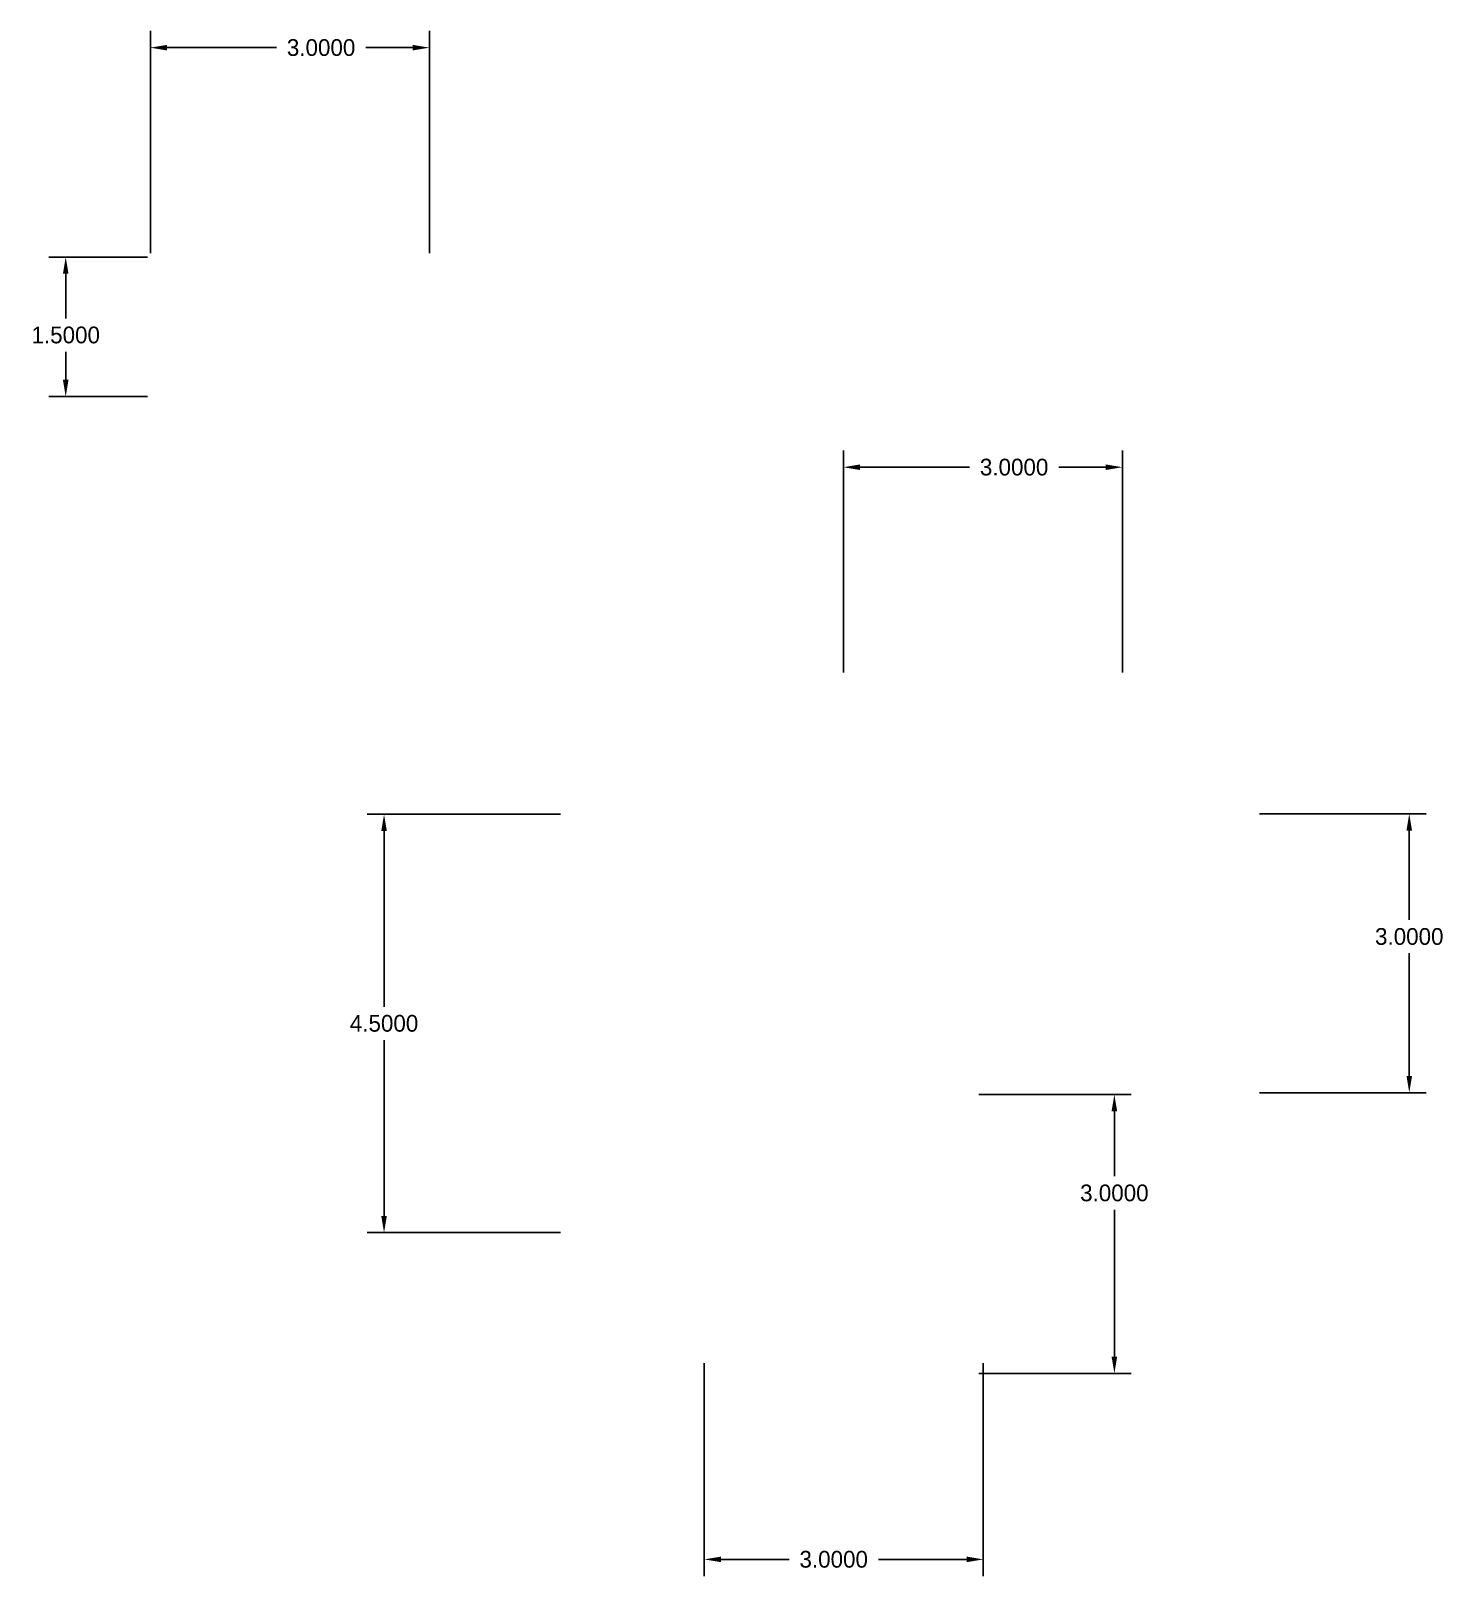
# Model space of a CAD drawing. Header units: inches. Extents: x 10.9 to 26.1, y 0.1 to 16.8.
import ezdxf

# ---------------------------------------------------------------- set-up
doc = ezdxf.new("R2010")
doc.units = ezdxf.units.IN
doc.header["$MEASUREMENT"] = 0
doc.layers.get('0').update_dxf_attribs({"true_color": 0xe7f0ff})
doc.dimstyles.get("Standard").update_dxf_attribs({"dimtxt": 0.18, "dimasz": 0.18, "dimexe": 0.18, "dimexo": 0.0625, "dimgap": 0.09, "dimtad": 0, "dimtih": 1, "dimtoh": 1, "dimdec": 4, "dimzin": 0, "dimdsep": 46, "dimtxsty": 'Standard', "dimcen": 0.09, "dimadec": 0, "dimazin": 0, "dimtfac": 1, "dimtdec": 4, "dimtofl": 0, "dimtmove": 0, "dimatfit": 3, "dimfxl": 1, "dimtolj": 1, "dimtzin": 0, "dimarcsym": 0})

# ---------------------------------------------------------------- blocks, each defined once
blk = doc.blocks.new('*D1')
at = {"color": 0, "lineweight": -2}
for p, q in [((12.144, 14.37), (12.144, 16.759)), ((15.144, 14.37), (15.144, 16.759)), ((12.324, 16.579), (13.5, 16.579)), ((14.964, 16.579), (14.46, 16.579))]:
    blk.add_line(p, q, dxfattribs=at)
at = {"color": 0}
for points in [[(12.324, 16.609), (12.324, 16.549), (12.144, 16.579)], [(14.964, 16.609), (14.964, 16.549), (15.144, 16.579)]]:
    blk.add_solid(points, dxfattribs=at)
at = {"layer": 'Defpoints', "color": 0}
for p in [(15.144, 16.579), (12.144, 14.308, 4.5), (15.144, 14.308, 4.5)]:
    blk.add_point(p, dxfattribs=at)
at = {"color": 0, "insert": (13.98, 16.579), "char_height": 0.18, "attachment_point": 5}
blk.add_mtext('\\A1;3.0000', dxfattribs=at)
blk = doc.blocks.new('*D4')
at = {"color": 0, "lineweight": -2}
for p, q in [((19.596, 9.858), (19.596, 12.247)), ((22.596, 9.858), (22.596, 12.247)), ((19.776, 12.067), (20.952, 12.067)), ((22.416, 12.067), (21.912, 12.067))]:
    blk.add_line(p, q, dxfattribs=at)
at = {"color": 0}
for points in [[(19.776, 12.097), (19.776, 12.037), (19.596, 12.067)], [(22.416, 12.097), (22.416, 12.037), (22.596, 12.067)]]:
    blk.add_solid(points, dxfattribs=at)
at = {"layer": 'Defpoints', "color": 0}
for p in [(22.596, 12.067), (19.596, 9.796, 4.5), (22.596, 9.796, 4.5)]:
    blk.add_point(p, dxfattribs=at)
at = {"color": 0, "insert": (21.432, 12.067), "char_height": 0.18, "attachment_point": 5}
blk.add_mtext('\\A1;3.0000', dxfattribs=at)
blk = doc.blocks.new('*D5')
at = {"color": 0, "lineweight": -2}
for p, q in [((18.1, 2.431), (18.1, 0.141)), ((21.1, 2.431), (21.1, 0.141)), ((18.28, 0.321), (19.012, 0.321)), ((20.92, 0.321), (19.972, 0.321))]:
    blk.add_line(p, q, dxfattribs=at)
at = {"color": 0}
for points in [[(18.28, 0.351), (18.28, 0.291), (18.1, 0.321)], [(20.92, 0.351), (20.92, 0.291), (21.1, 0.321)]]:
    blk.add_solid(points, dxfattribs=at)
at = {"layer": 'Defpoints', "color": 0}
for p in [(18.1, 2.494, -1.5), (21.1, 2.494, -1.5), (21.1, 0.321)]:
    blk.add_point(p, dxfattribs=at)
at = {"color": 0, "insert": (19.492, 0.321), "char_height": 0.18, "attachment_point": 5}
blk.add_mtext('\\A1;3.0000', dxfattribs=at)
blk = doc.blocks.new('*D6')
at = {"color": 0, "lineweight": -2}
for p, q in [((21.051, 5.321), (22.69, 5.321)), ((22.51, 5.141), (22.51, 4.441)), ((22.51, 2.501), (22.51, 4.081)), ((21.051, 2.321), (22.69, 2.321))]:
    blk.add_line(p, q, dxfattribs=at)
at = {"color": 0}
for points in [[(22.48, 5.141), (22.54, 5.141), (22.51, 5.321)], [(22.48, 2.501), (22.54, 2.501), (22.51, 2.321)]]:
    blk.add_solid(points, dxfattribs=at)
at = {"layer": 'Defpoints', "color": 0}
for p in [(20.988, 5.321, -1.5), (22.51, 5.321), (20.988, 2.321, -1.5)]:
    blk.add_point(p, dxfattribs=at)
at = {"color": 0, "insert": (22.51, 4.261), "char_height": 0.18, "attachment_point": 5}
blk.add_mtext('\\A1;3.0000', dxfattribs=at)
blk = doc.blocks.new('*D7')
at = {"color": 0, "lineweight": -2}
for p, q in [((24.069, 8.339), (25.861, 8.339)), ((25.681, 8.159), (25.681, 7.199)), ((25.681, 5.519), (25.681, 6.839)), ((24.069, 5.339), (25.861, 5.339))]:
    blk.add_line(p, q, dxfattribs=at)
at = {"color": 0}
for points in [[(25.651, 8.159), (25.711, 8.159), (25.681, 8.339)], [(25.651, 5.519), (25.711, 5.519), (25.681, 5.339)]]:
    blk.add_solid(points, dxfattribs=at)
at = {"layer": 'Defpoints', "color": 0}
for p in [(24.006, 8.339, -1.5), (25.681, 8.339), (24.006, 5.339, -1.5)]:
    blk.add_point(p, dxfattribs=at)
at = {"color": 0, "insert": (25.681, 7.019), "char_height": 0.18, "attachment_point": 5}
blk.add_mtext('\\A1;3.0000', dxfattribs=at)
blk = doc.blocks.new('*D8')
at = {"color": 0, "lineweight": -2}
for p, q in [((12.114, 14.327), (11.054, 14.327)), ((11.234, 14.147), (11.234, 13.668)), ((11.234, 13.007), (11.234, 13.308)), ((12.114, 12.827), (11.054, 12.827))]:
    blk.add_line(p, q, dxfattribs=at)
at = {"color": 0}
for points in [[(11.204, 14.147), (11.264, 14.147), (11.234, 14.327)], [(11.204, 13.007), (11.264, 13.007), (11.234, 12.827)]]:
    blk.add_solid(points, dxfattribs=at)
at = {"layer": 'Defpoints', "color": 0}
for p in [(12.176, 14.327, 4.5), (11.234, 12.827), (12.176, 12.827, 4.5)]:
    blk.add_point(p, dxfattribs=at)
at = {"color": 0, "insert": (11.234, 13.488), "char_height": 0.18, "attachment_point": 5}
blk.add_mtext('\\A1;1.5000', dxfattribs=at)
blk = doc.blocks.new('*D9')
at = {"color": 0, "lineweight": -2}
for p, q in [((16.553, 8.335), (14.477, 8.335)), ((14.657, 8.155), (14.657, 6.265)), ((14.657, 4.015), (14.657, 5.905)), ((16.553, 3.835), (14.477, 3.835))]:
    blk.add_line(p, q, dxfattribs=at)
at = {"color": 0}
for points in [[(14.627, 8.155), (14.687, 8.155), (14.657, 8.335)], [(14.627, 4.015), (14.687, 4.015), (14.657, 3.835)]]:
    blk.add_solid(points, dxfattribs=at)
at = {"layer": 'Defpoints', "color": 0}
for p in [(14.657, 8.335), (16.616, 8.335), (16.616, 3.835)]:
    blk.add_point(p, dxfattribs=at)
at = {"color": 0, "insert": (14.657, 6.085), "char_height": 0.18, "attachment_point": 5}
blk.add_mtext('\\A1;4.5000', dxfattribs=at)

msp = doc.modelspace()

# ---------------------------------------------------------------- dimensions: what is measured, and where the dimension line sits
for base, p1, p2, angle, picture, middle in [((15.14355, 16.57926), (12.14355, 14.30776, 4.5), (15.14355, 14.30776, 4.5), 0, '*D1', (13.97988, 16.57926)), ((11.23448, 12.82658), (12.176, 14.32658, 4.5), (12.176, 12.82658, 4.5), 270, '*D8', (11.23448, 13.48752)), ((22.59572, 12.06723, 1.5), (19.59572, 9.79573, 6), (22.59572, 9.79573, 6), 0, '*D4', (21.43205, 12.06723, 1.5)), ((25.68054, 8.33865), (24.00617, 5.33865, -1.5), (24.00617, 8.33865, -1.5), 90, '*D7', (25.68054, 7.01865)), ((22.50982, 5.3209), (20.98842, 2.3209, -1.5), (20.98842, 5.3209, -1.5), 90, '*D6', (22.50982, 4.26051)), ((21.09969, 0.32123), (18.09969, 2.4936, -1.5), (21.09969, 2.4936, -1.5), 0, '*D5', (19.49191, 0.32123))]:
    dim = msp.add_linear_dim(base=base, p1=p1, p2=p2, angle=angle, dimstyle='Standard')
    dim.commit()
    dim.dimension.update_dxf_attribs({"geometry": picture, "text_midpoint": middle, "dimtype": 161})
dim = msp.add_aligned_dim(p1=(16.61592, 3.83538), p2=(16.61592, 8.33538), distance=1.9593, dimstyle='Standard')
dim.commit()
dim.dimension.update_dxf_attribs({"geometry": '*D9', "text_midpoint": (14.65662, 6.08538)})

doc.saveas('drawing.dxf')
